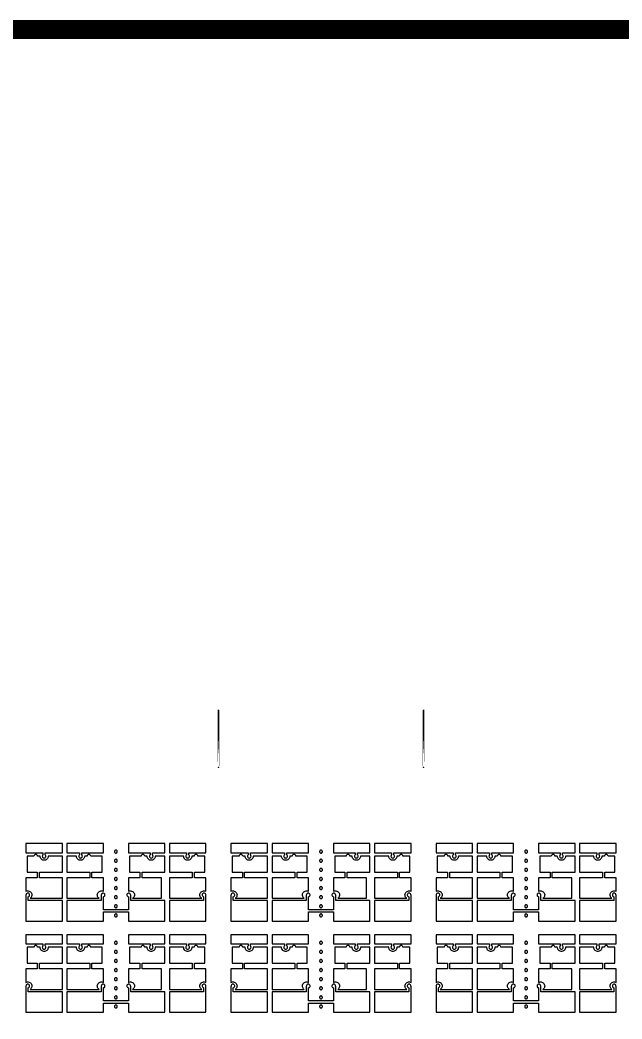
# Model space of a CAD drawing. Extents: x -100 to 100, y -100 to 100.
# Drawn here: x -53.5 to -21.9, y 48 to 100.5 of the extents above; entities that cross this region are included whole.
import ezdxf

# ---------------------------------------------------------------- set-up
doc = ezdxf.new("R2010")
doc.units = 0
doc.layers.get('0').update_dxf_attribs({"linetype": 'continuous'})
doc.layers.add('C1', color=7, linetype='continuous')

# ---------------------------------------------------------------- blocks, each defined once
blk = doc.blocks.new('LDI_XFL94-0512-011_C1_B1')
at = {"layer": 'C1'}
for points in [[(-52.335, -53.578), (-52.355, -53.6), (-52.368, -53.626), (-52.371, -53.655), (-52.366, -53.684), (-52.352, -53.71), (-52.331, -53.731), (-52.305, -53.744), (-52.275, -53.749), (-52.246, -53.744), (-52.22, -53.731), (-52.199, -53.71), (-52.185, -53.684), (-52.18, -53.655), (-52.183, -53.626), (-52.196, -53.6), (-52.216, -53.578), (-52.216, -53.473), (-51.317, -53.473), (-51.317, -52.994), (-53.234, -52.994), (-53.234, -53.473), (-52.335, -53.473), (-52.335, -53.578)], [(-50.419, -53.578), (-50.439, -53.6), (-50.451, -53.626), (-50.455, -53.655), (-50.45, -53.684), (-50.436, -53.71), (-50.415, -53.731), (-50.388, -53.744), (-50.359, -53.749), (-50.33, -53.744), (-50.304, -53.731), (-50.283, -53.71), (-50.269, -53.684), (-50.264, -53.655), (-50.267, -53.626), (-50.28, -53.6), (-50.299, -53.578), (-50.299, -53.473), (-49.162, -53.473), (-49.162, -52.994), (-51.078, -52.994), (-51.078, -53.473), (-50.419, -53.473), (-50.419, -53.578)], [(-46.587, -53.473), (-45.928, -53.473), (-45.928, -52.994), (-47.844, -52.994), (-47.844, -53.473), (-46.707, -53.473), (-46.707, -53.578), (-46.726, -53.6), (-46.739, -53.626), (-46.742, -53.655), (-46.737, -53.684), (-46.723, -53.71), (-46.702, -53.731), (-46.676, -53.744), (-46.647, -53.749), (-46.618, -53.744), (-46.591, -53.731), (-46.57, -53.71), (-46.556, -53.684), (-46.551, -53.655), (-46.555, -53.626), (-46.567, -53.6), (-46.587, -53.578), (-46.587, -53.473)], [(-44.671, -53.473), (-43.772, -53.473), (-43.772, -52.994), (-45.689, -52.994), (-45.689, -53.473), (-44.79, -53.473), (-44.79, -53.578), (-44.81, -53.6), (-44.823, -53.626), (-44.826, -53.655), (-44.821, -53.684), (-44.807, -53.71), (-44.786, -53.731), (-44.76, -53.744), (-44.731, -53.749), (-44.701, -53.744), (-44.675, -53.731), (-44.654, -53.71), (-44.64, -53.684), (-44.635, -53.655), (-44.638, -53.626), (-44.651, -53.6), (-44.671, -53.578), (-44.671, -53.473)], [(-41.557, -53.578), (-41.577, -53.6), (-41.589, -53.626), (-41.593, -53.655), (-41.587, -53.684), (-41.574, -53.71), (-41.552, -53.731), (-41.526, -53.744), (-41.497, -53.749), (-41.468, -53.744), (-41.442, -53.731), (-41.42, -53.71), (-41.407, -53.684), (-41.401, -53.655), (-41.405, -53.626), (-41.417, -53.6), (-41.437, -53.578), (-41.437, -53.473), (-40.539, -53.473), (-40.539, -52.994), (-42.455, -52.994), (-42.455, -53.473), (-41.557, -53.473), (-41.557, -53.578)], [(-39.641, -53.578), (-39.661, -53.6), (-39.673, -53.626), (-39.677, -53.655), (-39.671, -53.684), (-39.657, -53.71), (-39.636, -53.731), (-39.61, -53.744), (-39.581, -53.749), (-39.552, -53.744), (-39.525, -53.731), (-39.504, -53.71), (-39.49, -53.684), (-39.485, -53.655), (-39.489, -53.626), (-39.501, -53.6), (-39.521, -53.578), (-39.521, -53.473), (-38.383, -53.473), (-38.383, -52.994), (-40.299, -52.994), (-40.299, -53.473), (-39.641, -53.473), (-39.641, -53.578)], [(-35.808, -53.473), (-35.15, -53.473), (-35.15, -52.994), (-37.066, -52.994), (-37.066, -53.473), (-35.928, -53.473), (-35.928, -53.578), (-35.948, -53.6), (-35.96, -53.626), (-35.964, -53.655), (-35.959, -53.684), (-35.945, -53.71), (-35.924, -53.731), (-35.897, -53.744), (-35.868, -53.749), (-35.839, -53.744), (-35.813, -53.731), (-35.792, -53.71), (-35.778, -53.684), (-35.772, -53.655), (-35.776, -53.626), (-35.789, -53.6), (-35.808, -53.578), (-35.808, -53.473)], [(-33.892, -53.473), (-32.994, -53.473), (-32.994, -52.994), (-34.91, -52.994), (-34.91, -53.473), (-34.012, -53.473), (-34.012, -53.578), (-34.032, -53.6), (-34.044, -53.626), (-34.048, -53.655), (-34.042, -53.684), (-34.029, -53.71), (-34.007, -53.731), (-33.981, -53.744), (-33.952, -53.749), (-33.923, -53.744), (-33.897, -53.731), (-33.876, -53.71), (-33.862, -53.684), (-33.856, -53.655), (-33.86, -53.626), (-33.872, -53.6), (-33.892, -53.578), (-33.892, -53.473)], [(-30.778, -53.578), (-30.798, -53.6), (-30.811, -53.626), (-30.814, -53.655), (-30.809, -53.684), (-30.795, -53.71), (-30.774, -53.731), (-30.748, -53.744), (-30.719, -53.749), (-30.689, -53.744), (-30.663, -53.731), (-30.642, -53.71), (-30.628, -53.684), (-30.623, -53.655), (-30.626, -53.626), (-30.639, -53.6), (-30.659, -53.578), (-30.659, -53.473), (-29.76, -53.473), (-29.76, -52.994), (-31.677, -52.994), (-31.677, -53.473), (-30.778, -53.473), (-30.778, -53.578)], [(-28.862, -53.578), (-28.882, -53.6), (-28.894, -53.626), (-28.898, -53.655), (-28.893, -53.684), (-28.879, -53.71), (-28.858, -53.731), (-28.831, -53.744), (-28.802, -53.749), (-28.773, -53.744), (-28.747, -53.731), (-28.726, -53.71), (-28.712, -53.684), (-28.707, -53.655), (-28.71, -53.626), (-28.723, -53.6), (-28.743, -53.578), (-28.743, -53.473), (-27.605, -53.473), (-27.605, -52.994), (-29.521, -52.994), (-29.521, -53.473), (-28.862, -53.473), (-28.862, -53.578)], [(-25.03, -53.473), (-24.371, -53.473), (-24.371, -52.994), (-26.287, -52.994), (-26.287, -53.473), (-25.15, -53.473), (-25.15, -53.578), (-25.17, -53.6), (-25.182, -53.626), (-25.186, -53.655), (-25.18, -53.684), (-25.166, -53.71), (-25.145, -53.731), (-25.119, -53.744), (-25.09, -53.749), (-25.061, -53.744), (-25.034, -53.731), (-25.013, -53.71), (-24.999, -53.684), (-24.994, -53.655), (-24.998, -53.626), (-25.01, -53.6), (-25.03, -53.578), (-25.03, -53.473)], [(-23.114, -53.473), (-22.216, -53.473), (-22.216, -52.994), (-24.132, -52.994), (-24.132, -53.473), (-23.234, -53.473), (-23.234, -53.578), (-23.253, -53.6), (-23.266, -53.626), (-23.269, -53.655), (-23.264, -53.684), (-23.25, -53.71), (-23.229, -53.731), (-23.203, -53.744), (-23.174, -53.749), (-23.145, -53.744), (-23.118, -53.731), (-23.097, -53.71), (-23.083, -53.684), (-23.078, -53.655), (-23.082, -53.626), (-23.094, -53.6), (-23.114, -53.578), (-23.114, -53.473)], [(-52.617, -53.653), (-52.621, -53.623), (-52.635, -53.596), (-52.656, -53.575), (-52.683, -53.562), (-52.713, -53.557), (-52.742, -53.562), (-52.769, -53.575), (-52.79, -53.596), (-52.804, -53.623), (-52.808, -53.653), (-53.174, -53.653), (-53.174, -54.491), (-52.635, -54.491), (-52.635, -54.79), (-53.234, -54.79), (-53.234, -55.499), (-53.193, -55.482), (-53.15, -55.474), (-53.106, -55.475), (-53.064, -55.484), (-53.024, -55.502), (-52.988, -55.528), (-52.959, -55.56), (-52.936, -55.597), (-52.922, -55.639), (-52.916, -55.682), (-52.919, -55.726), (-52.931, -55.768), (-52.951, -55.807), (-52.979, -55.841), (-53.013, -55.868), (-51.317, -55.868), (-51.317, -54.79), (-52.515, -54.79), (-52.515, -54.491), (-51.317, -54.491), (-51.317, -53.653), (-52.06, -53.653), (-52.065, -53.698), (-52.079, -53.74), (-52.101, -53.779), (-52.131, -53.813), (-52.168, -53.839), (-52.209, -53.858), (-52.253, -53.867), (-52.298, -53.867), (-52.342, -53.858), (-52.383, -53.839), (-52.42, -53.813), (-52.45, -53.779), (-52.472, -53.74), (-52.486, -53.698), (-52.491, -53.653), (-52.617, -53.653)], [(-50.018, -53.653), (-50.144, -53.653), (-50.148, -53.698), (-50.162, -53.74), (-50.185, -53.779), (-50.215, -53.813), (-50.251, -53.839), (-50.293, -53.858), (-50.337, -53.867), (-50.382, -53.867), (-50.426, -53.858), (-50.467, -53.839), (-50.504, -53.813), (-50.534, -53.779), (-50.556, -53.74), (-50.57, -53.698), (-50.575, -53.653), (-51.078, -53.653), (-51.078, -54.491), (-49.88, -54.491), (-49.88, -54.79), (-51.078, -54.79), (-51.078, -55.868), (-49.383, -55.868), (-49.416, -55.841), (-49.444, -55.807), (-49.464, -55.768), (-49.476, -55.726), (-49.479, -55.682), (-49.473, -55.639), (-49.459, -55.597), (-49.436, -55.56), (-49.407, -55.528), (-49.371, -55.502), (-49.331, -55.484), (-49.289, -55.475), (-49.245, -55.474), (-49.202, -55.482), (-49.162, -55.499), (-49.162, -54.79), (-49.76, -54.79), (-49.76, -54.491), (-49.222, -54.491), (-49.222, -53.653), (-49.826, -53.653), (-49.831, -53.623), (-49.845, -53.596), (-49.866, -53.575), (-49.893, -53.562), (-49.922, -53.557), (-49.952, -53.562), (-49.978, -53.575), (-50, -53.596), (-50.013, -53.623), (-50.018, -53.653)], [(-48.503, -53.338), (-48.513, -53.339), (-48.522, -53.341), (-48.532, -53.344), (-48.54, -53.348), (-48.549, -53.354), (-48.556, -53.36), (-48.562, -53.368), (-48.568, -53.376), (-48.572, -53.384), (-48.575, -53.394), (-48.577, -53.403), (-48.578, -53.413), (-48.577, -53.423), (-48.575, -53.433), (-48.572, -53.442), (-48.568, -53.451), (-48.562, -53.459), (-48.556, -53.466), (-48.549, -53.473), (-48.54, -53.478), (-48.532, -53.482), (-48.522, -53.486), (-48.513, -53.488), (-48.503, -53.488), (-48.493, -53.488), (-48.484, -53.486), (-48.474, -53.482), (-48.465, -53.478), (-48.457, -53.473), (-48.45, -53.466), (-48.443, -53.459), (-48.438, -53.451), (-48.434, -53.442), (-48.431, -53.433), (-48.429, -53.423), (-48.428, -53.413), (-48.429, -53.403), (-48.431, -53.394), (-48.434, -53.384), (-48.438, -53.376), (-48.443, -53.368), (-48.45, -53.36), (-48.457, -53.354), (-48.465, -53.348), (-48.474, -53.344), (-48.484, -53.341), (-48.493, -53.339), (-48.503, -53.338)], [(-47.18, -53.653), (-47.784, -53.653), (-47.784, -54.491), (-47.246, -54.491), (-47.246, -54.79), (-47.844, -54.79), (-47.844, -55.499), (-47.804, -55.482), (-47.761, -55.474), (-47.717, -55.475), (-47.675, -55.484), (-47.635, -55.502), (-47.599, -55.528), (-47.57, -55.56), (-47.547, -55.597), (-47.533, -55.639), (-47.527, -55.682), (-47.53, -55.726), (-47.542, -55.768), (-47.562, -55.807), (-47.59, -55.841), (-47.623, -55.868), (-46.108, -55.868), (-46.108, -54.79), (-47.126, -54.79), (-47.126, -54.491), (-45.928, -54.491), (-45.928, -53.653), (-46.431, -53.653), (-46.436, -53.698), (-46.45, -53.74), (-46.472, -53.779), (-46.502, -53.813), (-46.539, -53.839), (-46.58, -53.858), (-46.624, -53.867), (-46.669, -53.867), (-46.713, -53.858), (-46.754, -53.839), (-46.791, -53.813), (-46.821, -53.779), (-46.844, -53.74), (-46.858, -53.698), (-46.862, -53.653), (-46.988, -53.653), (-46.993, -53.623), (-47.006, -53.596), (-47.028, -53.575), (-47.054, -53.562), (-47.084, -53.557), (-47.113, -53.562), (-47.14, -53.575), (-47.161, -53.596), (-47.175, -53.623), (-47.18, -53.653)], [(-44.515, -53.653), (-44.52, -53.698), (-44.534, -53.74), (-44.556, -53.779), (-44.586, -53.813), (-44.623, -53.839), (-44.664, -53.858), (-44.708, -53.867), (-44.753, -53.867), (-44.797, -53.858), (-44.838, -53.839), (-44.875, -53.813), (-44.905, -53.779), (-44.927, -53.74), (-44.941, -53.698), (-44.946, -53.653), (-45.689, -53.653), (-45.689, -54.491), (-44.491, -54.491), (-44.491, -54.79), (-45.689, -54.79), (-45.689, -55.868), (-43.993, -55.868), (-44.027, -55.841), (-44.055, -55.807), (-44.075, -55.768), (-44.087, -55.726), (-44.09, -55.682), (-44.084, -55.639), (-44.07, -55.597), (-44.047, -55.56), (-44.018, -55.528), (-43.982, -55.502), (-43.942, -55.484), (-43.9, -55.475), (-43.856, -55.474), (-43.813, -55.482), (-43.772, -55.499), (-43.772, -54.79), (-44.371, -54.79), (-44.371, -54.491), (-43.832, -54.491), (-43.832, -53.653), (-44.198, -53.653), (-44.202, -53.623), (-44.216, -53.596), (-44.237, -53.575), (-44.264, -53.562), (-44.293, -53.557), (-44.323, -53.562), (-44.35, -53.575), (-44.371, -53.596), (-44.385, -53.623), (-44.389, -53.653), (-44.515, -53.653)], [(-41.838, -53.653), (-41.843, -53.623), (-41.857, -53.596), (-41.878, -53.575), (-41.905, -53.562), (-41.934, -53.557), (-41.964, -53.562), (-41.99, -53.575), (-42.012, -53.596), (-42.025, -53.623), (-42.03, -53.653), (-42.395, -53.653), (-42.395, -54.491), (-41.856, -54.491), (-41.856, -54.79), (-42.455, -54.79), (-42.455, -55.499), (-42.415, -55.482), (-42.372, -55.474), (-42.328, -55.475), (-42.285, -55.484), (-42.245, -55.502), (-42.21, -55.528), (-42.18, -55.56), (-42.158, -55.597), (-42.144, -55.639), (-42.138, -55.682), (-42.141, -55.726), (-42.153, -55.768), (-42.173, -55.807), (-42.2, -55.841), (-42.234, -55.868), (-40.539, -55.868), (-40.539, -54.79), (-41.737, -54.79), (-41.737, -54.491), (-40.539, -54.491), (-40.539, -53.653), (-41.281, -53.653), (-41.286, -53.698), (-41.3, -53.74), (-41.323, -53.779), (-41.353, -53.813), (-41.389, -53.839), (-41.43, -53.858), (-41.474, -53.867), (-41.52, -53.867), (-41.564, -53.858), (-41.605, -53.839), (-41.641, -53.813), (-41.671, -53.779), (-41.694, -53.74), (-41.708, -53.698), (-41.713, -53.653), (-41.838, -53.653)], [(-39.24, -53.653), (-39.365, -53.653), (-39.37, -53.698), (-39.384, -53.74), (-39.406, -53.779), (-39.437, -53.813), (-39.473, -53.839), (-39.514, -53.858), (-39.558, -53.867), (-39.603, -53.867), (-39.647, -53.858), (-39.689, -53.839), (-39.725, -53.813), (-39.755, -53.779), (-39.778, -53.74), (-39.792, -53.698), (-39.796, -53.653), (-40.299, -53.653), (-40.299, -54.491), (-39.102, -54.491), (-39.102, -54.79), (-40.299, -54.79), (-40.299, -55.868), (-38.604, -55.868), (-38.638, -55.841), (-38.665, -55.807), (-38.686, -55.768), (-38.697, -55.726), (-38.7, -55.682), (-38.695, -55.639), (-38.68, -55.597), (-38.658, -55.56), (-38.628, -55.528), (-38.593, -55.502), (-38.553, -55.484), (-38.51, -55.475), (-38.467, -55.474), (-38.424, -55.482), (-38.383, -55.499), (-38.383, -54.79), (-38.982, -54.79), (-38.982, -54.491), (-38.443, -54.491), (-38.443, -53.653), (-39.048, -53.653), (-39.053, -53.623), (-39.066, -53.596), (-39.087, -53.575), (-39.114, -53.562), (-39.144, -53.557), (-39.173, -53.562), (-39.2, -53.575), (-39.221, -53.596), (-39.235, -53.623), (-39.24, -53.653)], [(-37.725, -53.338), (-37.734, -53.339), (-37.744, -53.341), (-37.753, -53.344), (-37.762, -53.348), (-37.77, -53.354), (-37.778, -53.36), (-37.784, -53.368), (-37.79, -53.376), (-37.794, -53.384), (-37.797, -53.394), (-37.799, -53.403), (-37.8, -53.413), (-37.799, -53.423), (-37.797, -53.433), (-37.794, -53.442), (-37.79, -53.451), (-37.784, -53.459), (-37.778, -53.466), (-37.77, -53.473), (-37.762, -53.478), (-37.753, -53.482), (-37.744, -53.486), (-37.734, -53.488), (-37.725, -53.488), (-37.715, -53.488), (-37.705, -53.486), (-37.696, -53.482), (-37.687, -53.478), (-37.679, -53.473), (-37.672, -53.466), (-37.665, -53.459), (-37.66, -53.451), (-37.655, -53.442), (-37.652, -53.433), (-37.65, -53.423), (-37.65, -53.413), (-37.65, -53.403), (-37.652, -53.394), (-37.655, -53.384), (-37.66, -53.376), (-37.665, -53.368), (-37.672, -53.36), (-37.679, -53.354), (-37.687, -53.348), (-37.696, -53.344), (-37.705, -53.341), (-37.715, -53.339), (-37.725, -53.338)], [(-36.401, -53.653), (-37.006, -53.653), (-37.006, -54.491), (-36.467, -54.491), (-36.467, -54.79), (-37.066, -54.79), (-37.066, -55.499), (-37.025, -55.482), (-36.982, -55.474), (-36.939, -55.475), (-36.896, -55.484), (-36.856, -55.502), (-36.821, -55.528), (-36.791, -55.56), (-36.769, -55.597), (-36.754, -55.639), (-36.749, -55.682), (-36.752, -55.726), (-36.764, -55.768), (-36.784, -55.807), (-36.811, -55.841), (-36.845, -55.868), (-35.329, -55.868), (-35.329, -54.79), (-36.347, -54.79), (-36.347, -54.491), (-35.15, -54.491), (-35.15, -53.653), (-35.653, -53.653), (-35.657, -53.698), (-35.671, -53.74), (-35.694, -53.779), (-35.724, -53.813), (-35.76, -53.839), (-35.802, -53.858), (-35.846, -53.867), (-35.891, -53.867), (-35.935, -53.858), (-35.976, -53.839), (-36.013, -53.813), (-36.043, -53.779), (-36.065, -53.74), (-36.079, -53.698), (-36.084, -53.653), (-36.21, -53.653), (-36.214, -53.623), (-36.228, -53.596), (-36.249, -53.575), (-36.276, -53.562), (-36.305, -53.557), (-36.335, -53.562), (-36.362, -53.575), (-36.383, -53.596), (-36.397, -53.623), (-36.401, -53.653)], [(-33.737, -53.653), (-33.741, -53.698), (-33.755, -53.74), (-33.778, -53.779), (-33.808, -53.813), (-33.844, -53.839), (-33.885, -53.858), (-33.93, -53.867), (-33.975, -53.867), (-34.019, -53.858), (-34.06, -53.839), (-34.096, -53.813), (-34.126, -53.779), (-34.149, -53.74), (-34.163, -53.698), (-34.168, -53.653), (-34.91, -53.653), (-34.91, -54.491), (-33.713, -54.491), (-33.713, -54.79), (-34.91, -54.79), (-34.91, -55.868), (-33.215, -55.868), (-33.249, -55.841), (-33.276, -55.807), (-33.296, -55.768), (-33.308, -55.726), (-33.311, -55.682), (-33.306, -55.639), (-33.291, -55.597), (-33.269, -55.56), (-33.239, -55.528), (-33.204, -55.502), (-33.164, -55.484), (-33.121, -55.475), (-33.077, -55.474), (-33.034, -55.482), (-32.994, -55.499), (-32.994, -54.79), (-33.593, -54.79), (-33.593, -54.491), (-33.054, -54.491), (-33.054, -53.653), (-33.419, -53.653), (-33.424, -53.623), (-33.437, -53.596), (-33.459, -53.575), (-33.485, -53.562), (-33.515, -53.557), (-33.545, -53.562), (-33.571, -53.575), (-33.592, -53.596), (-33.606, -53.623), (-33.611, -53.653), (-33.737, -53.653)], [(-31.06, -53.653), (-31.065, -53.623), (-31.078, -53.596), (-31.099, -53.575), (-31.126, -53.562), (-31.156, -53.557), (-31.185, -53.562), (-31.212, -53.575), (-31.233, -53.596), (-31.247, -53.623), (-31.251, -53.653), (-31.617, -53.653), (-31.617, -54.491), (-31.078, -54.491), (-31.078, -54.79), (-31.677, -54.79), (-31.677, -55.499), (-31.636, -55.482), (-31.593, -55.474), (-31.55, -55.475), (-31.507, -55.484), (-31.467, -55.502), (-31.432, -55.528), (-31.402, -55.56), (-31.38, -55.597), (-31.365, -55.639), (-31.359, -55.682), (-31.362, -55.726), (-31.374, -55.768), (-31.394, -55.807), (-31.422, -55.841), (-31.456, -55.868), (-29.76, -55.868), (-29.76, -54.79), (-30.958, -54.79), (-30.958, -54.491), (-29.76, -54.491), (-29.76, -53.653), (-30.503, -53.653), (-30.508, -53.698), (-30.522, -53.74), (-30.544, -53.779), (-30.574, -53.813), (-30.611, -53.839), (-30.652, -53.858), (-30.696, -53.867), (-30.741, -53.867), (-30.785, -53.858), (-30.826, -53.839), (-30.863, -53.813), (-30.893, -53.779), (-30.915, -53.74), (-30.929, -53.698), (-30.934, -53.653), (-31.06, -53.653)], [(-28.461, -53.653), (-28.587, -53.653), (-28.592, -53.698), (-28.605, -53.74), (-28.628, -53.779), (-28.658, -53.813), (-28.695, -53.839), (-28.736, -53.858), (-28.78, -53.867), (-28.825, -53.867), (-28.869, -53.858), (-28.91, -53.839), (-28.947, -53.813), (-28.977, -53.779), (-28.999, -53.74), (-29.013, -53.698), (-29.018, -53.653), (-29.521, -53.653), (-29.521, -54.491), (-28.323, -54.491), (-28.323, -54.79), (-29.521, -54.79), (-29.521, -55.868), (-27.826, -55.868), (-27.86, -55.841), (-27.887, -55.807), (-27.907, -55.768), (-27.919, -55.726), (-27.922, -55.682), (-27.916, -55.639), (-27.902, -55.597), (-27.879, -55.56), (-27.85, -55.528), (-27.814, -55.502), (-27.775, -55.484), (-27.732, -55.475), (-27.688, -55.474), (-27.645, -55.482), (-27.605, -55.499), (-27.605, -54.79), (-28.204, -54.79), (-28.204, -54.491), (-27.665, -54.491), (-27.665, -53.653), (-28.269, -53.653), (-28.274, -53.623), (-28.288, -53.596), (-28.309, -53.575), (-28.336, -53.562), (-28.365, -53.557), (-28.395, -53.562), (-28.422, -53.575), (-28.443, -53.596), (-28.456, -53.623), (-28.461, -53.653)], [(-26.946, -53.338), (-26.956, -53.339), (-26.966, -53.341), (-26.975, -53.344), (-26.984, -53.348), (-26.992, -53.354), (-26.999, -53.36), (-27.006, -53.368), (-27.011, -53.376), (-27.015, -53.384), (-27.019, -53.394), (-27.02, -53.403), (-27.021, -53.413), (-27.02, -53.423), (-27.019, -53.433), (-27.015, -53.442), (-27.011, -53.451), (-27.006, -53.459), (-26.999, -53.466), (-26.992, -53.473), (-26.984, -53.478), (-26.975, -53.482), (-26.966, -53.486), (-26.956, -53.488), (-26.946, -53.488), (-26.936, -53.488), (-26.927, -53.486), (-26.917, -53.482), (-26.909, -53.478), (-26.9, -53.473), (-26.893, -53.466), (-26.887, -53.459), (-26.881, -53.451), (-26.877, -53.442), (-26.874, -53.433), (-26.872, -53.423), (-26.871, -53.413), (-26.872, -53.403), (-26.874, -53.394), (-26.877, -53.384), (-26.881, -53.376), (-26.887, -53.368), (-26.893, -53.36), (-26.9, -53.354), (-26.909, -53.348), (-26.917, -53.344), (-26.927, -53.341), (-26.936, -53.339), (-26.946, -53.338)], [(-25.623, -53.653), (-26.228, -53.653), (-26.228, -54.491), (-25.689, -54.491), (-25.689, -54.79), (-26.287, -54.79), (-26.287, -55.499), (-26.247, -55.482), (-26.204, -55.474), (-26.16, -55.475), (-26.118, -55.484), (-26.078, -55.502), (-26.042, -55.528), (-26.013, -55.56), (-25.99, -55.597), (-25.976, -55.639), (-25.97, -55.682), (-25.973, -55.726), (-25.985, -55.768), (-26.005, -55.807), (-26.033, -55.841), (-26.066, -55.868), (-24.551, -55.868), (-24.551, -54.79), (-25.569, -54.79), (-25.569, -54.491), (-24.371, -54.491), (-24.371, -53.653), (-24.874, -53.653), (-24.879, -53.698), (-24.893, -53.74), (-24.915, -53.779), (-24.946, -53.813), (-24.982, -53.839), (-25.023, -53.858), (-25.067, -53.867), (-25.112, -53.867), (-25.156, -53.858), (-25.198, -53.839), (-25.234, -53.813), (-25.264, -53.779), (-25.287, -53.74), (-25.301, -53.698), (-25.305, -53.653), (-25.431, -53.653), (-25.436, -53.623), (-25.449, -53.596), (-25.471, -53.575), (-25.497, -53.562), (-25.527, -53.557), (-25.557, -53.562), (-25.583, -53.575), (-25.604, -53.596), (-25.618, -53.623), (-25.623, -53.653)], [(-22.958, -53.653), (-22.963, -53.698), (-22.977, -53.74), (-22.999, -53.779), (-23.029, -53.813), (-23.066, -53.839), (-23.107, -53.858), (-23.151, -53.867), (-23.196, -53.867), (-23.24, -53.858), (-23.281, -53.839), (-23.318, -53.813), (-23.348, -53.779), (-23.371, -53.74), (-23.385, -53.698), (-23.389, -53.653), (-24.132, -53.653), (-24.132, -54.491), (-22.934, -54.491), (-22.934, -54.79), (-24.132, -54.79), (-24.132, -55.868), (-22.437, -55.868), (-22.47, -55.841), (-22.498, -55.807), (-22.518, -55.768), (-22.53, -55.726), (-22.533, -55.682), (-22.527, -55.639), (-22.513, -55.597), (-22.49, -55.56), (-22.461, -55.528), (-22.425, -55.502), (-22.385, -55.484), (-22.343, -55.475), (-22.299, -55.474), (-22.256, -55.482), (-22.216, -55.499), (-22.216, -54.79), (-22.814, -54.79), (-22.814, -54.491), (-22.275, -54.491), (-22.275, -53.653), (-22.641, -53.653), (-22.645, -53.623), (-22.659, -53.596), (-22.68, -53.575), (-22.707, -53.562), (-22.737, -53.557), (-22.766, -53.562), (-22.793, -53.575), (-22.814, -53.596), (-22.828, -53.623), (-22.832, -53.653), (-22.958, -53.653)], [(-48.503, -53.817), (-48.513, -53.818), (-48.522, -53.82), (-48.532, -53.823), (-48.54, -53.827), (-48.549, -53.833), (-48.556, -53.839), (-48.562, -53.847), (-48.568, -53.855), (-48.572, -53.864), (-48.575, -53.873), (-48.577, -53.882), (-48.578, -53.892), (-48.577, -53.902), (-48.575, -53.912), (-48.572, -53.921), (-48.568, -53.93), (-48.562, -53.938), (-48.556, -53.945), (-48.549, -53.952), (-48.54, -53.957), (-48.532, -53.962), (-48.522, -53.965), (-48.513, -53.967), (-48.503, -53.967), (-48.493, -53.967), (-48.484, -53.965), (-48.474, -53.962), (-48.465, -53.957), (-48.457, -53.952), (-48.45, -53.945), (-48.443, -53.938), (-48.438, -53.93), (-48.434, -53.921), (-48.431, -53.912), (-48.429, -53.902), (-48.428, -53.892), (-48.429, -53.882), (-48.431, -53.873), (-48.434, -53.864), (-48.438, -53.855), (-48.443, -53.847), (-48.45, -53.839), (-48.457, -53.833), (-48.465, -53.827), (-48.474, -53.823), (-48.484, -53.82), (-48.493, -53.818), (-48.503, -53.817)], [(-37.725, -53.817), (-37.734, -53.818), (-37.744, -53.82), (-37.753, -53.823), (-37.762, -53.827), (-37.77, -53.833), (-37.778, -53.839), (-37.784, -53.847), (-37.79, -53.855), (-37.794, -53.864), (-37.797, -53.873), (-37.799, -53.882), (-37.8, -53.892), (-37.799, -53.902), (-37.797, -53.912), (-37.794, -53.921), (-37.79, -53.93), (-37.784, -53.938), (-37.778, -53.945), (-37.77, -53.952), (-37.762, -53.957), (-37.753, -53.962), (-37.744, -53.965), (-37.734, -53.967), (-37.725, -53.967), (-37.715, -53.967), (-37.705, -53.965), (-37.696, -53.962), (-37.687, -53.957), (-37.679, -53.952), (-37.672, -53.945), (-37.665, -53.938), (-37.66, -53.93), (-37.655, -53.921), (-37.652, -53.912), (-37.65, -53.902), (-37.65, -53.892), (-37.65, -53.882), (-37.652, -53.873), (-37.655, -53.864), (-37.66, -53.855), (-37.665, -53.847), (-37.672, -53.839), (-37.679, -53.833), (-37.687, -53.827), (-37.696, -53.823), (-37.705, -53.82), (-37.715, -53.818), (-37.725, -53.817)], [(-26.946, -53.817), (-26.956, -53.818), (-26.966, -53.82), (-26.975, -53.823), (-26.984, -53.827), (-26.992, -53.833), (-26.999, -53.839), (-27.006, -53.847), (-27.011, -53.855), (-27.015, -53.864), (-27.019, -53.873), (-27.02, -53.882), (-27.021, -53.892), (-27.02, -53.902), (-27.019, -53.912), (-27.015, -53.921), (-27.011, -53.93), (-27.006, -53.938), (-26.999, -53.945), (-26.992, -53.952), (-26.984, -53.957), (-26.975, -53.962), (-26.966, -53.965), (-26.956, -53.967), (-26.946, -53.967), (-26.936, -53.967), (-26.927, -53.965), (-26.917, -53.962), (-26.909, -53.957), (-26.9, -53.952), (-26.893, -53.945), (-26.887, -53.938), (-26.881, -53.93), (-26.877, -53.921), (-26.874, -53.912), (-26.872, -53.902), (-26.871, -53.892), (-26.872, -53.882), (-26.874, -53.873), (-26.877, -53.864), (-26.881, -53.855), (-26.887, -53.847), (-26.893, -53.839), (-26.9, -53.833), (-26.909, -53.827), (-26.917, -53.823), (-26.927, -53.82), (-26.936, -53.818), (-26.946, -53.817)], [(-48.503, -54.296), (-48.513, -54.297), (-48.522, -54.299), (-48.532, -54.302), (-48.54, -54.306), (-48.549, -54.312), (-48.556, -54.318), (-48.562, -54.326), (-48.568, -54.334), (-48.572, -54.343), (-48.575, -54.352), (-48.577, -54.361), (-48.578, -54.371), (-48.577, -54.381), (-48.575, -54.391), (-48.572, -54.4), (-48.568, -54.409), (-48.562, -54.417), (-48.556, -54.424), (-48.549, -54.431), (-48.54, -54.436), (-48.532, -54.441), (-48.522, -54.444), (-48.513, -54.446), (-48.503, -54.446), (-48.493, -54.446), (-48.484, -54.444), (-48.474, -54.441), (-48.465, -54.436), (-48.457, -54.431), (-48.45, -54.424), (-48.443, -54.417), (-48.438, -54.409), (-48.434, -54.4), (-48.431, -54.391), (-48.429, -54.381), (-48.428, -54.371), (-48.429, -54.361), (-48.431, -54.352), (-48.434, -54.343), (-48.438, -54.334), (-48.443, -54.326), (-48.45, -54.318), (-48.457, -54.312), (-48.465, -54.306), (-48.474, -54.302), (-48.484, -54.299), (-48.493, -54.297), (-48.503, -54.296)], [(-37.725, -54.296), (-37.734, -54.297), (-37.744, -54.299), (-37.753, -54.302), (-37.762, -54.306), (-37.77, -54.312), (-37.778, -54.318), (-37.784, -54.326), (-37.79, -54.334), (-37.794, -54.343), (-37.797, -54.352), (-37.799, -54.361), (-37.8, -54.371), (-37.799, -54.381), (-37.797, -54.391), (-37.794, -54.4), (-37.79, -54.409), (-37.784, -54.417), (-37.778, -54.424), (-37.77, -54.431), (-37.762, -54.436), (-37.753, -54.441), (-37.744, -54.444), (-37.734, -54.446), (-37.725, -54.446), (-37.715, -54.446), (-37.705, -54.444), (-37.696, -54.441), (-37.687, -54.436), (-37.679, -54.431), (-37.672, -54.424), (-37.665, -54.417), (-37.66, -54.409), (-37.655, -54.4), (-37.652, -54.391), (-37.65, -54.381), (-37.65, -54.371), (-37.65, -54.361), (-37.652, -54.352), (-37.655, -54.343), (-37.66, -54.334), (-37.665, -54.326), (-37.672, -54.318), (-37.679, -54.312), (-37.687, -54.306), (-37.696, -54.302), (-37.705, -54.299), (-37.715, -54.297), (-37.725, -54.296)], [(-26.946, -54.296), (-26.956, -54.297), (-26.966, -54.299), (-26.975, -54.302), (-26.984, -54.306), (-26.992, -54.312), (-26.999, -54.318), (-27.006, -54.326), (-27.011, -54.334), (-27.015, -54.343), (-27.019, -54.352), (-27.02, -54.361), (-27.021, -54.371), (-27.02, -54.381), (-27.019, -54.391), (-27.015, -54.4), (-27.011, -54.409), (-27.006, -54.417), (-26.999, -54.424), (-26.992, -54.431), (-26.984, -54.436), (-26.975, -54.441), (-26.966, -54.444), (-26.956, -54.446), (-26.946, -54.446), (-26.936, -54.446), (-26.927, -54.444), (-26.917, -54.441), (-26.909, -54.436), (-26.9, -54.431), (-26.893, -54.424), (-26.887, -54.417), (-26.881, -54.409), (-26.877, -54.4), (-26.874, -54.391), (-26.872, -54.381), (-26.871, -54.371), (-26.872, -54.361), (-26.874, -54.352), (-26.877, -54.343), (-26.881, -54.334), (-26.887, -54.326), (-26.893, -54.318), (-26.9, -54.312), (-26.909, -54.306), (-26.917, -54.302), (-26.927, -54.299), (-26.936, -54.297), (-26.946, -54.296)], [(-48.503, -54.775), (-48.513, -54.776), (-48.522, -54.778), (-48.532, -54.781), (-48.54, -54.785), (-48.549, -54.791), (-48.556, -54.797), (-48.562, -54.805), (-48.568, -54.813), (-48.572, -54.822), (-48.575, -54.831), (-48.577, -54.841), (-48.578, -54.85), (-48.577, -54.86), (-48.575, -54.87), (-48.572, -54.879), (-48.568, -54.888), (-48.562, -54.896), (-48.556, -54.903), (-48.549, -54.91), (-48.54, -54.915), (-48.532, -54.92), (-48.522, -54.923), (-48.513, -54.925), (-48.503, -54.925), (-48.493, -54.925), (-48.484, -54.923), (-48.474, -54.92), (-48.465, -54.915), (-48.457, -54.91), (-48.45, -54.903), (-48.443, -54.896), (-48.438, -54.888), (-48.434, -54.879), (-48.431, -54.87), (-48.429, -54.86), (-48.428, -54.85), (-48.429, -54.841), (-48.431, -54.831), (-48.434, -54.822), (-48.438, -54.813), (-48.443, -54.805), (-48.45, -54.797), (-48.457, -54.791), (-48.465, -54.785), (-48.474, -54.781), (-48.484, -54.778), (-48.493, -54.776), (-48.503, -54.775)], [(-37.725, -54.775), (-37.734, -54.776), (-37.744, -54.778), (-37.753, -54.781), (-37.762, -54.785), (-37.77, -54.791), (-37.778, -54.797), (-37.784, -54.805), (-37.79, -54.813), (-37.794, -54.822), (-37.797, -54.831), (-37.799, -54.841), (-37.8, -54.85), (-37.799, -54.86), (-37.797, -54.87), (-37.794, -54.879), (-37.79, -54.888), (-37.784, -54.896), (-37.778, -54.903), (-37.77, -54.91), (-37.762, -54.915), (-37.753, -54.92), (-37.744, -54.923), (-37.734, -54.925), (-37.725, -54.925), (-37.715, -54.925), (-37.705, -54.923), (-37.696, -54.92), (-37.687, -54.915), (-37.679, -54.91), (-37.672, -54.903), (-37.665, -54.896), (-37.66, -54.888), (-37.655, -54.879), (-37.652, -54.87), (-37.65, -54.86), (-37.65, -54.85), (-37.65, -54.841), (-37.652, -54.831), (-37.655, -54.822), (-37.66, -54.813), (-37.665, -54.805), (-37.672, -54.797), (-37.679, -54.791), (-37.687, -54.785), (-37.696, -54.781), (-37.705, -54.778), (-37.715, -54.776), (-37.725, -54.775)], [(-26.946, -54.775), (-26.956, -54.776), (-26.966, -54.778), (-26.975, -54.781), (-26.984, -54.785), (-26.992, -54.791), (-26.999, -54.797), (-27.006, -54.805), (-27.011, -54.813), (-27.015, -54.822), (-27.019, -54.831), (-27.02, -54.841), (-27.021, -54.85), (-27.02, -54.86), (-27.019, -54.87), (-27.015, -54.879), (-27.011, -54.888), (-27.006, -54.896), (-26.999, -54.903), (-26.992, -54.91), (-26.984, -54.915), (-26.975, -54.92), (-26.966, -54.923), (-26.956, -54.925), (-26.946, -54.925), (-26.936, -54.925), (-26.927, -54.923), (-26.917, -54.92), (-26.909, -54.915), (-26.9, -54.91), (-26.893, -54.903), (-26.887, -54.896), (-26.881, -54.888), (-26.877, -54.879), (-26.874, -54.87), (-26.872, -54.86), (-26.871, -54.85), (-26.872, -54.841), (-26.874, -54.831), (-26.877, -54.822), (-26.881, -54.813), (-26.887, -54.805), (-26.893, -54.797), (-26.9, -54.791), (-26.909, -54.785), (-26.917, -54.781), (-26.927, -54.778), (-26.936, -54.776), (-26.946, -54.775)], [(-53.114, -55.783), (-53.087, -55.773), (-53.064, -55.756), (-53.047, -55.733), (-53.037, -55.705), (-53.037, -55.677), (-53.045, -55.649), (-53.06, -55.625), (-53.082, -55.606), (-53.109, -55.596), (-53.138, -55.593), (-53.166, -55.599), (-53.191, -55.613), (-53.211, -55.634), (-53.223, -55.66), (-53.228, -55.689), (-53.234, -55.689), (-53.234, -57.066), (-51.317, -57.066), (-51.317, -55.988), (-53.114, -55.988), (-53.114, -55.783)], [(-47.737, -55.689), (-47.741, -55.66), (-47.754, -55.634), (-47.774, -55.613), (-47.8, -55.599), (-47.828, -55.593), (-47.857, -55.596), (-47.884, -55.608), (-47.906, -55.627), (-47.921, -55.652), (-47.928, -55.681), (-47.926, -55.71), (-47.915, -55.737), (-47.897, -55.76), (-47.872, -55.776), (-47.844, -55.784), (-47.844, -56.467), (-49.162, -56.467), (-49.162, -55.784), (-49.134, -55.776), (-49.109, -55.76), (-49.091, -55.737), (-49.08, -55.71), (-49.078, -55.681), (-49.085, -55.652), (-49.1, -55.627), (-49.122, -55.608), (-49.149, -55.596), (-49.178, -55.593), (-49.206, -55.599), (-49.232, -55.613), (-49.252, -55.634), (-49.265, -55.66), (-49.269, -55.689), (-49.281, -55.689), (-49.281, -55.988), (-51.078, -55.988), (-51.078, -57.066), (-49.162, -57.066), (-49.162, -56.587), (-47.844, -56.587), (-47.844, -57.066), (-45.928, -57.066), (-45.928, -55.988), (-47.725, -55.988), (-47.725, -55.689), (-47.737, -55.689)], [(-48.503, -55.254), (-48.513, -55.255), (-48.522, -55.257), (-48.532, -55.26), (-48.54, -55.264), (-48.549, -55.27), (-48.556, -55.276), (-48.562, -55.284), (-48.568, -55.292), (-48.572, -55.301), (-48.575, -55.31), (-48.577, -55.32), (-48.578, -55.329), (-48.577, -55.339), (-48.575, -55.349), (-48.572, -55.358), (-48.568, -55.367), (-48.562, -55.375), (-48.556, -55.382), (-48.549, -55.389), (-48.54, -55.394), (-48.532, -55.399), (-48.522, -55.402), (-48.513, -55.404), (-48.503, -55.404), (-48.493, -55.404), (-48.484, -55.402), (-48.474, -55.399), (-48.465, -55.394), (-48.457, -55.389), (-48.45, -55.382), (-48.443, -55.375), (-48.438, -55.367), (-48.434, -55.358), (-48.431, -55.349), (-48.429, -55.339), (-48.428, -55.329), (-48.429, -55.32), (-48.431, -55.31), (-48.434, -55.301), (-48.438, -55.292), (-48.443, -55.284), (-48.45, -55.276), (-48.457, -55.27), (-48.465, -55.264), (-48.474, -55.26), (-48.484, -55.257), (-48.493, -55.255), (-48.503, -55.254)], [(-43.892, -55.988), (-45.689, -55.988), (-45.689, -57.066), (-43.772, -57.066), (-43.772, -55.689), (-43.778, -55.689), (-43.783, -55.66), (-43.795, -55.634), (-43.815, -55.613), (-43.84, -55.599), (-43.868, -55.593), (-43.897, -55.596), (-43.924, -55.606), (-43.946, -55.625), (-43.961, -55.649), (-43.969, -55.677), (-43.969, -55.705), (-43.959, -55.733), (-43.942, -55.756), (-43.919, -55.773), (-43.892, -55.783), (-43.892, -55.988)], [(-42.335, -55.783), (-42.308, -55.773), (-42.285, -55.756), (-42.268, -55.733), (-42.259, -55.705), (-42.258, -55.677), (-42.266, -55.649), (-42.282, -55.625), (-42.304, -55.606), (-42.331, -55.596), (-42.359, -55.593), (-42.387, -55.599), (-42.412, -55.613), (-42.432, -55.634), (-42.445, -55.66), (-42.449, -55.689), (-42.455, -55.689), (-42.455, -57.066), (-40.539, -57.066), (-40.539, -55.988), (-42.335, -55.988), (-42.335, -55.783)], [(-36.958, -55.689), (-36.963, -55.66), (-36.975, -55.634), (-36.996, -55.613), (-37.021, -55.599), (-37.05, -55.593), (-37.079, -55.596), (-37.106, -55.608), (-37.127, -55.627), (-37.143, -55.652), (-37.149, -55.681), (-37.147, -55.71), (-37.137, -55.737), (-37.118, -55.76), (-37.094, -55.776), (-37.066, -55.784), (-37.066, -56.467), (-38.383, -56.467), (-38.383, -55.784), (-38.355, -55.776), (-38.331, -55.76), (-38.312, -55.737), (-38.302, -55.71), (-38.3, -55.681), (-38.307, -55.652), (-38.322, -55.627), (-38.344, -55.608), (-38.37, -55.596), (-38.399, -55.593), (-38.428, -55.599), (-38.453, -55.613), (-38.474, -55.634), (-38.487, -55.66), (-38.491, -55.689), (-38.503, -55.689), (-38.503, -55.988), (-40.299, -55.988), (-40.299, -57.066), (-38.383, -57.066), (-38.383, -56.587), (-37.066, -56.587), (-37.066, -57.066), (-35.15, -57.066), (-35.15, -55.988), (-36.946, -55.988), (-36.946, -55.689), (-36.958, -55.689)], [(-37.725, -55.254), (-37.734, -55.255), (-37.744, -55.257), (-37.753, -55.26), (-37.762, -55.264), (-37.77, -55.27), (-37.778, -55.276), (-37.784, -55.284), (-37.79, -55.292), (-37.794, -55.301), (-37.797, -55.31), (-37.799, -55.32), (-37.8, -55.329), (-37.799, -55.339), (-37.797, -55.349), (-37.794, -55.358), (-37.79, -55.367), (-37.784, -55.375), (-37.778, -55.382), (-37.77, -55.389), (-37.762, -55.394), (-37.753, -55.399), (-37.744, -55.402), (-37.734, -55.404), (-37.725, -55.404), (-37.715, -55.404), (-37.705, -55.402), (-37.696, -55.399), (-37.687, -55.394), (-37.679, -55.389), (-37.672, -55.382), (-37.665, -55.375), (-37.66, -55.367), (-37.655, -55.358), (-37.652, -55.349), (-37.65, -55.339), (-37.65, -55.329), (-37.65, -55.32), (-37.652, -55.31), (-37.655, -55.301), (-37.66, -55.292), (-37.665, -55.284), (-37.672, -55.276), (-37.679, -55.27), (-37.687, -55.264), (-37.696, -55.26), (-37.705, -55.257), (-37.715, -55.255), (-37.725, -55.254)], [(-33.114, -55.988), (-34.91, -55.988), (-34.91, -57.066), (-32.994, -57.066), (-32.994, -55.689), (-33, -55.689), (-33.004, -55.66), (-33.017, -55.634), (-33.037, -55.613), (-33.062, -55.599), (-33.09, -55.593), (-33.118, -55.596), (-33.145, -55.606), (-33.167, -55.625), (-33.183, -55.649), (-33.191, -55.677), (-33.19, -55.705), (-33.181, -55.733), (-33.164, -55.756), (-33.141, -55.773), (-33.114, -55.783), (-33.114, -55.988)], [(-31.557, -55.783), (-31.53, -55.773), (-31.507, -55.756), (-31.49, -55.733), (-31.481, -55.705), (-31.48, -55.677), (-31.488, -55.649), (-31.503, -55.625), (-31.526, -55.606), (-31.552, -55.596), (-31.581, -55.593), (-31.609, -55.599), (-31.634, -55.613), (-31.654, -55.634), (-31.666, -55.66), (-31.671, -55.689), (-31.677, -55.689), (-31.677, -57.066), (-29.76, -57.066), (-29.76, -55.988), (-31.557, -55.988), (-31.557, -55.783)], [(-26.18, -55.689), (-26.184, -55.66), (-26.197, -55.634), (-26.217, -55.613), (-26.243, -55.599), (-26.271, -55.593), (-26.3, -55.596), (-26.327, -55.608), (-26.349, -55.627), (-26.364, -55.652), (-26.371, -55.681), (-26.369, -55.71), (-26.358, -55.737), (-26.34, -55.76), (-26.315, -55.776), (-26.287, -55.784), (-26.287, -56.467), (-27.605, -56.467), (-27.605, -55.784), (-27.577, -55.776), (-27.552, -55.76), (-27.534, -55.737), (-27.523, -55.71), (-27.521, -55.681), (-27.528, -55.652), (-27.543, -55.627), (-27.565, -55.608), (-27.592, -55.596), (-27.621, -55.593), (-27.649, -55.599), (-27.675, -55.613), (-27.695, -55.634), (-27.708, -55.66), (-27.713, -55.689), (-27.725, -55.689), (-27.725, -55.988), (-29.521, -55.988), (-29.521, -57.066), (-27.605, -57.066), (-27.605, -56.587), (-26.287, -56.587), (-26.287, -57.066), (-24.371, -57.066), (-24.371, -55.988), (-26.168, -55.988), (-26.168, -55.689), (-26.18, -55.689)], [(-26.946, -55.254), (-26.956, -55.255), (-26.966, -55.257), (-26.975, -55.26), (-26.984, -55.264), (-26.992, -55.27), (-26.999, -55.276), (-27.006, -55.284), (-27.011, -55.292), (-27.015, -55.301), (-27.019, -55.31), (-27.02, -55.32), (-27.021, -55.329), (-27.02, -55.339), (-27.019, -55.349), (-27.015, -55.358), (-27.011, -55.367), (-27.006, -55.375), (-26.999, -55.382), (-26.992, -55.389), (-26.984, -55.394), (-26.975, -55.399), (-26.966, -55.402), (-26.956, -55.404), (-26.946, -55.404), (-26.936, -55.404), (-26.927, -55.402), (-26.917, -55.399), (-26.909, -55.394), (-26.9, -55.389), (-26.893, -55.382), (-26.887, -55.375), (-26.881, -55.367), (-26.877, -55.358), (-26.874, -55.349), (-26.872, -55.339), (-26.871, -55.329), (-26.872, -55.32), (-26.874, -55.31), (-26.877, -55.301), (-26.881, -55.292), (-26.887, -55.284), (-26.893, -55.276), (-26.9, -55.27), (-26.909, -55.264), (-26.917, -55.26), (-26.927, -55.257), (-26.936, -55.255), (-26.946, -55.254)], [(-22.335, -55.988), (-24.132, -55.988), (-24.132, -57.066), (-22.216, -57.066), (-22.216, -55.689), (-22.222, -55.689), (-22.226, -55.66), (-22.238, -55.634), (-22.258, -55.613), (-22.283, -55.599), (-22.311, -55.593), (-22.34, -55.596), (-22.367, -55.606), (-22.389, -55.625), (-22.405, -55.649), (-22.412, -55.677), (-22.412, -55.705), (-22.402, -55.733), (-22.386, -55.756), (-22.362, -55.773), (-22.335, -55.783), (-22.335, -55.988)], [(-48.503, -55.733), (-48.513, -55.734), (-48.522, -55.736), (-48.532, -55.739), (-48.54, -55.743), (-48.549, -55.749), (-48.556, -55.755), (-48.562, -55.763), (-48.568, -55.771), (-48.572, -55.78), (-48.575, -55.789), (-48.577, -55.799), (-48.578, -55.808), (-48.577, -55.818), (-48.575, -55.828), (-48.572, -55.837), (-48.568, -55.846), (-48.562, -55.854), (-48.556, -55.861), (-48.549, -55.868), (-48.54, -55.873), (-48.532, -55.878), (-48.522, -55.881), (-48.513, -55.883), (-48.503, -55.883), (-48.493, -55.883), (-48.484, -55.881), (-48.474, -55.878), (-48.465, -55.873), (-48.457, -55.868), (-48.45, -55.861), (-48.443, -55.854), (-48.438, -55.846), (-48.434, -55.837), (-48.431, -55.828), (-48.429, -55.818), (-48.428, -55.808), (-48.429, -55.799), (-48.431, -55.789), (-48.434, -55.78), (-48.438, -55.771), (-48.443, -55.763), (-48.45, -55.755), (-48.457, -55.749), (-48.465, -55.743), (-48.474, -55.739), (-48.484, -55.736), (-48.493, -55.734), (-48.503, -55.733)], [(-48.503, -56.212), (-48.513, -56.213), (-48.522, -56.215), (-48.532, -56.218), (-48.54, -56.222), (-48.549, -56.228), (-48.556, -56.234), (-48.562, -56.242), (-48.568, -56.25), (-48.572, -56.259), (-48.575, -56.268), (-48.577, -56.278), (-48.578, -56.287), (-48.577, -56.297), (-48.575, -56.307), (-48.572, -56.316), (-48.568, -56.325), (-48.562, -56.333), (-48.556, -56.34), (-48.549, -56.347), (-48.54, -56.352), (-48.532, -56.357), (-48.522, -56.36), (-48.513, -56.362), (-48.503, -56.362), (-48.493, -56.362), (-48.484, -56.36), (-48.474, -56.357), (-48.465, -56.352), (-48.457, -56.347), (-48.45, -56.34), (-48.443, -56.333), (-48.438, -56.325), (-48.434, -56.316), (-48.431, -56.307), (-48.429, -56.297), (-48.428, -56.287), (-48.429, -56.278), (-48.431, -56.268), (-48.434, -56.259), (-48.438, -56.25), (-48.443, -56.242), (-48.45, -56.234), (-48.457, -56.228), (-48.465, -56.222), (-48.474, -56.218), (-48.484, -56.215), (-48.493, -56.213), (-48.503, -56.212)], [(-37.725, -55.733), (-37.734, -55.734), (-37.744, -55.736), (-37.753, -55.739), (-37.762, -55.743), (-37.77, -55.749), (-37.778, -55.755), (-37.784, -55.763), (-37.79, -55.771), (-37.794, -55.78), (-37.797, -55.789), (-37.799, -55.799), (-37.8, -55.808), (-37.799, -55.818), (-37.797, -55.828), (-37.794, -55.837), (-37.79, -55.846), (-37.784, -55.854), (-37.778, -55.861), (-37.77, -55.868), (-37.762, -55.873), (-37.753, -55.878), (-37.744, -55.881), (-37.734, -55.883), (-37.725, -55.883), (-37.715, -55.883), (-37.705, -55.881), (-37.696, -55.878), (-37.687, -55.873), (-37.679, -55.868), (-37.672, -55.861), (-37.665, -55.854), (-37.66, -55.846), (-37.655, -55.837), (-37.652, -55.828), (-37.65, -55.818), (-37.65, -55.808), (-37.65, -55.799), (-37.652, -55.789), (-37.655, -55.78), (-37.66, -55.771), (-37.665, -55.763), (-37.672, -55.755), (-37.679, -55.749), (-37.687, -55.743), (-37.696, -55.739), (-37.705, -55.736), (-37.715, -55.734), (-37.725, -55.733)], [(-37.725, -56.212), (-37.734, -56.213), (-37.744, -56.215), (-37.753, -56.218), (-37.762, -56.222), (-37.77, -56.228), (-37.778, -56.234), (-37.784, -56.242), (-37.79, -56.25), (-37.794, -56.259), (-37.797, -56.268), (-37.799, -56.278), (-37.8, -56.287), (-37.799, -56.297), (-37.797, -56.307), (-37.794, -56.316), (-37.79, -56.325), (-37.784, -56.333), (-37.778, -56.34), (-37.77, -56.347), (-37.762, -56.352), (-37.753, -56.357), (-37.744, -56.36), (-37.734, -56.362), (-37.725, -56.362), (-37.715, -56.362), (-37.705, -56.36), (-37.696, -56.357), (-37.687, -56.352), (-37.679, -56.347), (-37.672, -56.34), (-37.665, -56.333), (-37.66, -56.325), (-37.655, -56.316), (-37.652, -56.307), (-37.65, -56.297), (-37.65, -56.287), (-37.65, -56.278), (-37.652, -56.268), (-37.655, -56.259), (-37.66, -56.25), (-37.665, -56.242), (-37.672, -56.234), (-37.679, -56.228), (-37.687, -56.222), (-37.696, -56.218), (-37.705, -56.215), (-37.715, -56.213), (-37.725, -56.212)], [(-26.946, -55.733), (-26.956, -55.734), (-26.966, -55.736), (-26.975, -55.739), (-26.984, -55.743), (-26.992, -55.749), (-26.999, -55.755), (-27.006, -55.763), (-27.011, -55.771), (-27.015, -55.78), (-27.019, -55.789), (-27.02, -55.799), (-27.021, -55.808), (-27.02, -55.818), (-27.019, -55.828), (-27.015, -55.837), (-27.011, -55.846), (-27.006, -55.854), (-26.999, -55.861), (-26.992, -55.868), (-26.984, -55.873), (-26.975, -55.878), (-26.966, -55.881), (-26.956, -55.883), (-26.946, -55.883), (-26.936, -55.883), (-26.927, -55.881), (-26.917, -55.878), (-26.909, -55.873), (-26.9, -55.868), (-26.893, -55.861), (-26.887, -55.854), (-26.881, -55.846), (-26.877, -55.837), (-26.874, -55.828), (-26.872, -55.818), (-26.871, -55.808), (-26.872, -55.799), (-26.874, -55.789), (-26.877, -55.78), (-26.881, -55.771), (-26.887, -55.763), (-26.893, -55.755), (-26.9, -55.749), (-26.909, -55.743), (-26.917, -55.739), (-26.927, -55.736), (-26.936, -55.734), (-26.946, -55.733)], [(-26.946, -56.212), (-26.956, -56.213), (-26.966, -56.215), (-26.975, -56.218), (-26.984, -56.222), (-26.992, -56.228), (-26.999, -56.234), (-27.006, -56.242), (-27.011, -56.25), (-27.015, -56.259), (-27.019, -56.268), (-27.02, -56.278), (-27.021, -56.287), (-27.02, -56.297), (-27.019, -56.307), (-27.015, -56.316), (-27.011, -56.325), (-27.006, -56.333), (-26.999, -56.34), (-26.992, -56.347), (-26.984, -56.352), (-26.975, -56.357), (-26.966, -56.36), (-26.956, -56.362), (-26.946, -56.362), (-26.936, -56.362), (-26.927, -56.36), (-26.917, -56.357), (-26.909, -56.352), (-26.9, -56.347), (-26.893, -56.34), (-26.887, -56.333), (-26.881, -56.325), (-26.877, -56.316), (-26.874, -56.307), (-26.872, -56.297), (-26.871, -56.287), (-26.872, -56.278), (-26.874, -56.268), (-26.877, -56.259), (-26.881, -56.25), (-26.887, -56.242), (-26.893, -56.234), (-26.9, -56.228), (-26.909, -56.222), (-26.917, -56.218), (-26.927, -56.215), (-26.936, -56.213), (-26.946, -56.212)], [(-48.503, -56.691), (-48.513, -56.692), (-48.522, -56.694), (-48.532, -56.697), (-48.54, -56.702), (-48.549, -56.707), (-48.556, -56.713), (-48.562, -56.721), (-48.568, -56.729), (-48.572, -56.738), (-48.575, -56.747), (-48.577, -56.757), (-48.578, -56.766), (-48.577, -56.776), (-48.575, -56.786), (-48.572, -56.795), (-48.568, -56.804), (-48.562, -56.812), (-48.556, -56.82), (-48.549, -56.826), (-48.54, -56.831), (-48.532, -56.836), (-48.522, -56.839), (-48.513, -56.841), (-48.503, -56.841), (-48.493, -56.841), (-48.484, -56.839), (-48.474, -56.836), (-48.465, -56.831), (-48.457, -56.826), (-48.45, -56.82), (-48.443, -56.812), (-48.438, -56.804), (-48.434, -56.795), (-48.431, -56.786), (-48.429, -56.776), (-48.428, -56.766), (-48.429, -56.757), (-48.431, -56.747), (-48.434, -56.738), (-48.438, -56.729), (-48.443, -56.721), (-48.45, -56.713), (-48.457, -56.707), (-48.465, -56.702), (-48.474, -56.697), (-48.484, -56.694), (-48.493, -56.692), (-48.503, -56.691)], [(-37.725, -56.691), (-37.734, -56.692), (-37.744, -56.694), (-37.753, -56.697), (-37.762, -56.702), (-37.77, -56.707), (-37.778, -56.713), (-37.784, -56.721), (-37.79, -56.729), (-37.794, -56.738), (-37.797, -56.747), (-37.799, -56.757), (-37.8, -56.766), (-37.799, -56.776), (-37.797, -56.786), (-37.794, -56.795), (-37.79, -56.804), (-37.784, -56.812), (-37.778, -56.82), (-37.77, -56.826), (-37.762, -56.831), (-37.753, -56.836), (-37.744, -56.839), (-37.734, -56.841), (-37.725, -56.841), (-37.715, -56.841), (-37.705, -56.839), (-37.696, -56.836), (-37.687, -56.831), (-37.679, -56.826), (-37.672, -56.82), (-37.665, -56.812), (-37.66, -56.804), (-37.655, -56.795), (-37.652, -56.786), (-37.65, -56.776), (-37.65, -56.766), (-37.65, -56.757), (-37.652, -56.747), (-37.655, -56.738), (-37.66, -56.729), (-37.665, -56.721), (-37.672, -56.713), (-37.679, -56.707), (-37.687, -56.702), (-37.696, -56.697), (-37.705, -56.694), (-37.715, -56.692), (-37.725, -56.691)], [(-26.946, -56.691), (-26.956, -56.692), (-26.966, -56.694), (-26.975, -56.697), (-26.984, -56.702), (-26.992, -56.707), (-26.999, -56.713), (-27.006, -56.721), (-27.011, -56.729), (-27.015, -56.738), (-27.019, -56.747), (-27.02, -56.757), (-27.021, -56.766), (-27.02, -56.776), (-27.019, -56.786), (-27.015, -56.795), (-27.011, -56.804), (-27.006, -56.812), (-26.999, -56.82), (-26.992, -56.826), (-26.984, -56.831), (-26.975, -56.836), (-26.966, -56.839), (-26.956, -56.841), (-26.946, -56.841), (-26.936, -56.841), (-26.927, -56.839), (-26.917, -56.836), (-26.909, -56.831), (-26.9, -56.826), (-26.893, -56.82), (-26.887, -56.812), (-26.881, -56.804), (-26.877, -56.795), (-26.874, -56.786), (-26.872, -56.776), (-26.871, -56.766), (-26.872, -56.757), (-26.874, -56.747), (-26.877, -56.738), (-26.881, -56.729), (-26.887, -56.721), (-26.893, -56.713), (-26.9, -56.707), (-26.909, -56.702), (-26.917, -56.697), (-26.927, -56.694), (-26.936, -56.692), (-26.946, -56.691)]]:
    blk.add_lwpolyline(points, close=True, dxfattribs=at)
blk = doc.blocks.new('cutlineendpoint')
at = {"const_width": 0.04}
blk.add_lwpolyline([(-0.02, 0, 1), (0.02, 0, 1)], format="xyb", close=True, dxfattribs=at)

msp = doc.modelspace()

# ---------------------------------------------------------------- linework, layer by layer
at = {"layer": 'C1'}
for points, const_width in [([(-100, 100), (100, 100), (100, -100), (-100, -100)], 1), ([(-43.114, 61.2), (-43.114, 64.2)], 0.08), ([(-32.335, 61.2), (-32.335, 64.2)], 0.08)]:
    msp.add_lwpolyline(points, close=True, dxfattribs=dict(at, const_width=const_width))

# ---------------------------------------------------------------- block references
for name, p in [('cutlineendpoint', (-43.114, 64.2)), ('cutlineendpoint', (-32.335, 64.2)), ('cutlineendpoint', (-43.114, 61.2)), ('cutlineendpoint', (-32.335, 61.2)), ('LDI_XFL94-0512-011_C1_B1', (0, 110.18)), ('LDI_XFL94-0512-011_C1_B1', (0, 105.389))]:
    msp.add_blockref(name, p, dxfattribs=at)

doc.saveas('drawing.dxf')
